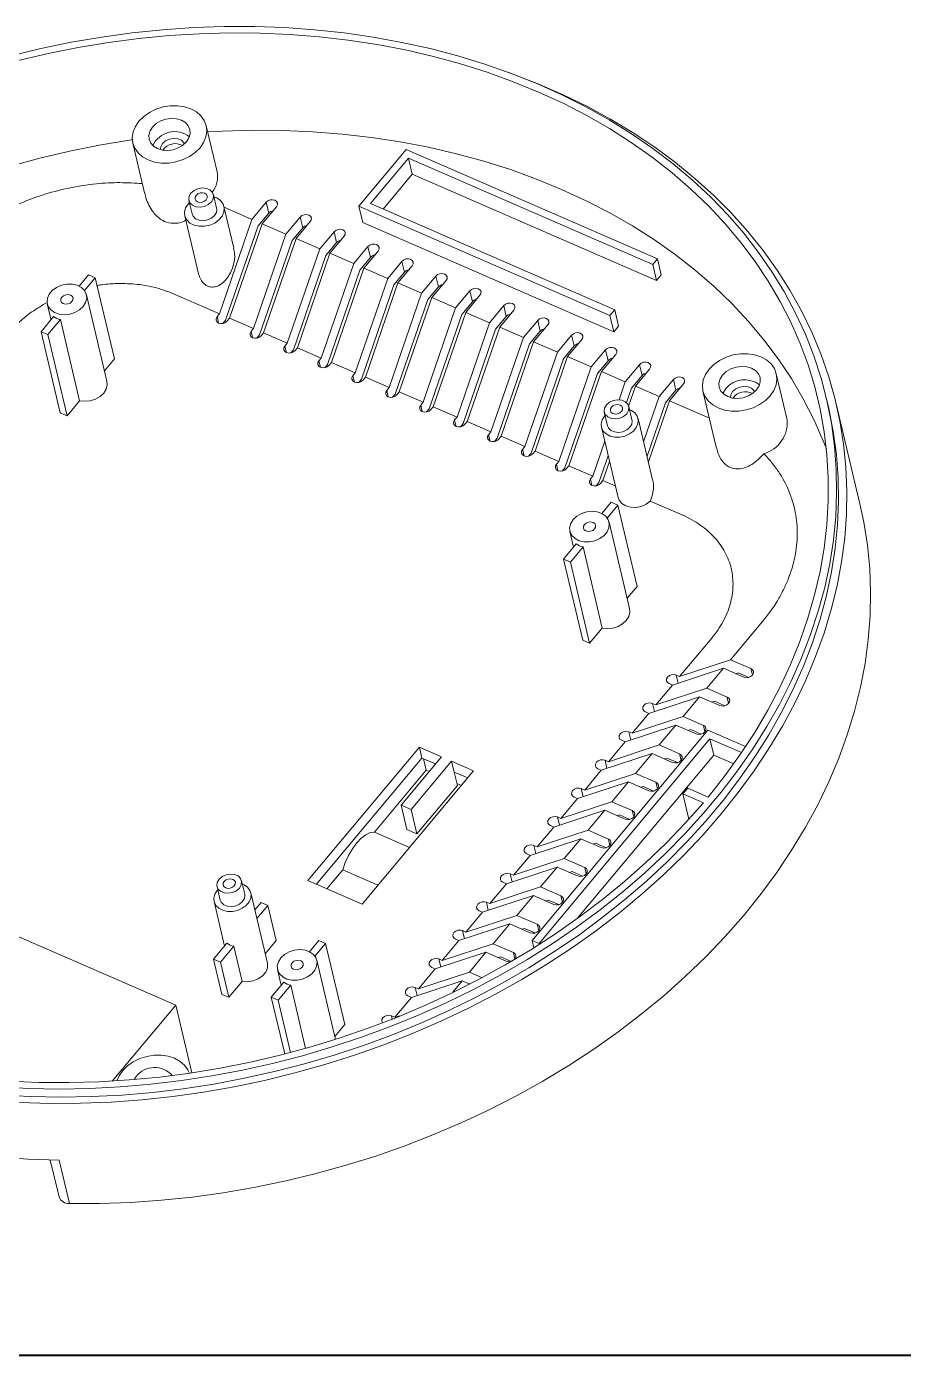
# Model space of a CAD drawing. Header units: inches. Extents: x 2104 to 4359, y 410 to 823.
# Drawn here: x 3202.3 to 3254.6, y 498.3 to 577.6 of the extents above; entities that cross this region are included whole.
import ezdxf

# ---------------------------------------------------------------- set-up
doc = ezdxf.new("R2010")
doc.units = ezdxf.units.IN
doc.layers.add('粗实线', color=7, linetype='Continuous', lineweight=30)

msp = doc.modelspace()

# ---------------------------------------------------------------- linework, layer by layer
at = {"color": 7, "linetype": 'Continuous', "lineweight": 15}
for p, q in [((3213.694, 568.893), (3213.045, 571.636)), ((3208.666, 570.599), (3209.37, 567.625)), ((3224.983, 570.219), (3222.15, 566.83)), ((3239.964, 563.701), (3224.983, 570.219)), ((3222.839, 566.993), (3225.105, 569.704)), ((3225.105, 569.704), (3239.68, 563.362)), ((3225.105, 569.704), (3225.334, 568.736)), ((3223.6, 566.662), (3225.334, 568.736)), ((3225.334, 568.736), (3239.91, 562.394)), ((3212.015, 567.176), (3212.206, 566.37)), ((3213.665, 566.715), (3213.474, 567.522)), ((3216.623, 567.067), (3215.773, 566.05)), ((3216.623, 567.067), (3216.776, 566.422)), ((3237.414, 560.651), (3222.839, 566.993)), ((3211.768, 566.266), (3212.586, 562.808)), ((3214.693, 564.327), (3214.103, 566.819)), ((3214.114, 566.772), (3215.773, 566.05)), ((3216.776, 566.422), (3216.141, 565.663)), ((3216.381, 565.786), (3217.23, 566.803)), ((3218.647, 566.186), (3217.798, 565.17)), ((3218.647, 566.186), (3218.8, 565.541)), ((3222.15, 566.83), (3222.38, 565.862)), ((3222.15, 566.83), (3237.131, 560.312)), ((3213.835, 560.419), (3215.773, 566.05)), ((3214.203, 560.031), (3216.141, 565.663)), ((3216.381, 565.786), (3214.443, 560.155)), ((3216.381, 565.786), (3217.798, 565.17)), ((3218.8, 565.541), (3218.166, 564.782)), ((3218.405, 564.905), (3219.255, 565.922)), ((3220.672, 565.305), (3219.822, 564.289)), ((3220.672, 565.305), (3220.825, 564.66)), ((3222.38, 565.862), (3237.36, 559.344)), ((3215.86, 559.538), (3217.798, 565.17)), ((3216.228, 559.15), (3218.166, 564.782)), ((3218.405, 564.905), (3216.467, 559.274)), ((3218.405, 564.905), (3219.822, 564.289)), ((3220.825, 564.66), (3220.19, 563.901)), ((3220.429, 564.025), (3221.279, 565.041)), ((3217.884, 558.657), (3219.822, 564.289)), ((3218.252, 558.27), (3220.19, 563.901)), ((3220.429, 564.025), (3218.491, 558.393)), ((3220.429, 564.025), (3221.847, 563.408)), ((3222.696, 564.425), (3221.847, 563.408)), ((3222.849, 563.779), (3222.215, 563.02)), ((3222.454, 563.144), (3223.304, 564.16)), ((3222.696, 564.425), (3222.849, 563.779)), ((3219.908, 557.777), (3221.847, 563.408)), ((3220.277, 557.389), (3222.215, 563.02)), ((3222.454, 563.144), (3220.516, 557.512)), ((3222.454, 563.144), (3223.871, 562.527)), ((3224.721, 563.544), (3223.871, 562.527)), ((3224.478, 562.263), (3225.328, 563.279)), ((3224.721, 563.544), (3224.874, 562.898)), ((3239.68, 563.362), (3239.964, 563.701)), ((3239.68, 563.362), (3239.91, 562.394)), ((3239.964, 563.701), (3240.193, 562.733)), ((3205.464, 562.065), (3206.024, 562.735)), ((3206.428, 562.559), (3205.79, 561.795)), ((3206.024, 562.735), (3206.428, 562.559)), ((3206.428, 562.559), (3207.575, 557.718)), ((3221.933, 556.896), (3223.871, 562.527)), ((3222.301, 556.508), (3224.239, 562.139)), ((3224.478, 562.263), (3222.54, 556.631)), ((3224.874, 562.898), (3224.239, 562.139)), ((3224.478, 562.263), (3225.895, 561.646)), ((3226.745, 562.663), (3225.895, 561.646)), ((3226.503, 561.382), (3227.352, 562.399)), ((3226.745, 562.663), (3226.898, 562.017)), ((3239.91, 562.394), (3240.193, 562.733)), ((3207.124, 556.388), (3205.901, 561.552)), ((3213.835, 560.419), (3211.102, 561.608)), ((3223.957, 556.015), (3225.895, 561.646)), ((3226.503, 561.382), (3224.565, 555.751)), ((3226.898, 562.017), (3226.264, 561.259)), ((3226.503, 561.382), (3227.92, 560.765)), ((3228.77, 561.782), (3227.92, 560.765)), ((3228.527, 560.501), (3229.377, 561.518)), ((3228.77, 561.782), (3228.922, 561.137)), ((3203.566, 560.999), (3203.788, 560.06)), ((3224.325, 555.627), (3226.264, 561.259)), ((3225.982, 555.134), (3227.92, 560.765)), ((3228.922, 561.137), (3228.288, 560.378)), ((3229.944, 559.885), (3230.794, 560.901)), ((3231.401, 560.637), (3230.551, 559.62)), ((3230.794, 560.901), (3230.947, 560.256)), ((3237.131, 560.312), (3237.414, 560.651)), ((3237.414, 560.651), (3237.644, 559.683)), ((3203.191, 559.346), (3203.942, 560.245)), ((3204.347, 560.069), (3203.596, 559.17)), ((3204.347, 560.069), (3205.493, 555.229)), ((3213.835, 560.419), (3213.694, 560.25)), ((3214.044, 559.84), (3214.203, 560.031)), ((3214.301, 559.985), (3214.443, 560.155)), ((3215.86, 559.538), (3214.443, 560.155)), ((3226.35, 554.746), (3228.288, 560.378)), ((3228.527, 560.501), (3226.589, 554.87)), ((3229.944, 559.885), (3228.006, 554.253)), ((3228.527, 560.501), (3229.944, 559.885)), ((3230.312, 559.497), (3230.947, 560.256)), ((3231.969, 559.004), (3232.818, 560.02)), ((3233.426, 559.756), (3232.576, 558.74)), ((3232.818, 560.02), (3232.971, 559.375)), ((3237.131, 560.312), (3237.36, 559.344)), ((3203.191, 559.346), (3204.337, 554.506)), ((3203.596, 559.17), (3203.191, 559.346)), ((3203.596, 559.17), (3204.742, 554.33)), ((3215.86, 559.538), (3215.718, 559.369)), ((3216.068, 558.96), (3216.228, 559.15)), ((3216.325, 559.105), (3216.467, 559.274)), ((3217.884, 558.657), (3216.467, 559.274)), ((3230.312, 559.497), (3228.374, 553.866)), ((3228.613, 553.989), (3230.551, 559.62)), ((3231.969, 559.004), (3230.031, 553.372)), ((3230.551, 559.62), (3231.969, 559.004)), ((3232.337, 558.616), (3232.971, 559.375)), ((3233.993, 558.123), (3234.843, 559.14)), ((3234.843, 559.14), (3234.996, 558.494)), ((3237.36, 559.344), (3237.644, 559.683)), ((3217.884, 558.657), (3217.742, 558.488)), ((3218.093, 558.079), (3218.252, 558.27)), ((3218.35, 558.224), (3218.491, 558.393)), ((3219.908, 557.777), (3218.491, 558.393)), ((3232.337, 558.616), (3230.399, 552.985)), ((3230.638, 553.108), (3232.576, 558.74)), ((3232.576, 558.74), (3233.993, 558.123)), ((3234.361, 557.735), (3234.996, 558.494)), ((3235.45, 558.875), (3234.6, 557.859)), ((3236.017, 557.242), (3236.867, 558.259)), ((3236.867, 558.259), (3237.02, 557.613)), ((3207.575, 557.718), (3206.978, 557.004)), ((3219.908, 557.777), (3219.767, 557.607)), ((3220.117, 557.198), (3220.277, 557.389)), ((3220.374, 557.343), (3220.516, 557.512)), ((3221.933, 556.896), (3220.516, 557.512)), ((3233.993, 558.123), (3232.055, 552.492)), ((3234.361, 557.735), (3232.423, 552.104)), ((3232.662, 552.227), (3234.6, 557.859)), ((3234.6, 557.859), (3236.017, 557.242)), ((3236.386, 556.854), (3237.02, 557.613)), ((3237.474, 557.995), (3236.625, 556.978)), ((3238.042, 556.361), (3238.892, 557.378)), ((3238.892, 557.378), (3239.044, 556.733)), ((3221.933, 556.896), (3221.791, 556.726)), ((3222.399, 556.462), (3222.54, 556.631)), ((3223.957, 556.015), (3222.54, 556.631)), ((3236.017, 557.242), (3234.079, 551.611)), ((3236.386, 556.854), (3234.448, 551.223)), ((3234.687, 551.347), (3236.625, 556.978)), ((3236.625, 556.978), (3238.042, 556.361)), ((3238.41, 555.974), (3239.044, 556.733)), ((3239.499, 557.114), (3238.649, 556.097)), ((3247.704, 554.095), (3247.055, 556.838)), ((3222.142, 556.317), (3222.301, 556.508)), ((3223.957, 556.015), (3223.816, 555.845)), ((3238.042, 556.361), (3237.67, 555.281)), ((3238.41, 555.974), (3238.115, 555.115)), ((3238.241, 554.911), (3238.649, 556.097)), ((3238.649, 556.097), (3240.066, 555.481)), ((3240.066, 555.481), (3240.916, 556.497)), ((3240.434, 555.093), (3241.069, 555.852)), ((3241.523, 556.233), (3240.674, 555.216)), ((3240.916, 556.497), (3241.069, 555.852)), ((3242.676, 555.801), (3243.467, 552.459)), ((3205.493, 555.229), (3204.742, 554.33)), ((3224.166, 555.436), (3224.325, 555.627)), ((3224.423, 555.581), (3224.565, 555.751)), ((3225.982, 555.134), (3224.565, 555.751)), ((3225.982, 555.134), (3225.84, 554.965)), ((3240.066, 555.481), (3239.137, 552.78)), ((3240.434, 555.093), (3239.341, 551.916)), ((3239.421, 551.578), (3240.674, 555.216)), ((3240.674, 555.216), (3243.06, 554.178)), ((3250.142, 554.937), (3250.027, 555.421)), ((3252.042, 549.082), (3250.628, 555.052)), ((3204.742, 554.33), (3204.337, 554.506)), ((3226.19, 554.556), (3226.35, 554.746)), ((3226.447, 554.7), (3226.589, 554.87)), ((3228.006, 554.253), (3226.589, 554.87)), ((3227.864, 554.084), (3228.006, 554.253)), ((3236.792, 554.544), (3236.983, 553.738)), ((3238.443, 554.083), (3238.252, 554.89)), ((3228.374, 553.866), (3228.215, 553.675)), ((3228.613, 553.989), (3228.472, 553.82)), ((3230.031, 553.372), (3228.613, 553.989)), ((3236.618, 553.651), (3237.612, 549.456)), ((3239.676, 550.501), (3238.808, 554.17)), ((3229.889, 553.203), (3230.031, 553.372)), ((3230.399, 552.985), (3230.239, 552.794)), ((3230.638, 553.108), (3230.496, 552.939)), ((3232.055, 552.492), (3230.638, 553.108)), ((3236.818, 552.806), (3236.104, 550.73)), ((3231.913, 552.322), (3232.055, 552.492)), ((3232.423, 552.104), (3232.264, 551.913)), ((3232.662, 552.227), (3232.521, 552.058)), ((3234.079, 551.611), (3232.662, 552.227)), ((3237.023, 551.943), (3236.472, 550.342)), ((3233.938, 551.441), (3234.079, 551.611)), ((3234.448, 551.223), (3234.288, 551.032)), ((3234.687, 551.347), (3234.545, 551.177)), ((3236.104, 550.73), (3234.687, 551.347)), ((3236.711, 550.466), (3237.103, 551.604)), ((3235.962, 550.561), (3236.104, 550.73)), ((3236.472, 550.342), (3236.312, 550.151)), ((3236.711, 550.466), (3236.569, 550.296)), ((3237.448, 550.145), (3236.711, 550.466)), ((3237.2, 549.17), (3236.64, 548.5)), ((3236.966, 548.23), (3237.604, 548.994)), ((3237.604, 548.994), (3237.2, 549.17)), ((3237.604, 548.994), (3238.75, 544.154)), ((3241.468, 548.396), (3239.539, 549.235)), ((3238.299, 542.824), (3237.077, 547.987)), ((3234.742, 547.434), (3234.964, 546.496)), ((3235.118, 546.681), (3234.367, 545.782)), ((3234.772, 545.606), (3235.523, 546.504)), ((3235.523, 546.504), (3236.669, 541.664)), ((3234.367, 545.782), (3235.513, 540.941)), ((3234.367, 545.782), (3234.772, 545.606)), ((3234.772, 545.606), (3235.918, 540.765)), ((3238.154, 543.44), (3238.75, 544.154)), ((3235.918, 540.765), (3236.669, 541.664)), ((3246.233, 542.058), (3244.321, 539.771)), ((3235.513, 540.941), (3235.918, 540.765)), ((3241.288, 538.775), (3243.2, 541.062)), ((3243.896, 539.263), (3240.864, 538.267)), ((3241.288, 538.775), (3244.321, 539.771)), ((3243.896, 539.263), (3242.905, 538.077)), ((3243.896, 539.263), (3245.111, 538.734)), ((3245.536, 539.243), (3244.321, 539.771)), ((3240.661, 538.355), (3240.864, 538.267)), ((3241.288, 538.775), (3241.086, 538.863)), ((3244.632, 538.943), (3244.782, 538.992)), ((3245.406, 538.72), (3244.782, 538.992)), ((3242.48, 537.568), (3239.447, 536.572)), ((3239.872, 537.081), (3240.864, 538.267)), ((3239.872, 537.081), (3242.905, 538.077)), ((3242.48, 537.568), (3241.489, 536.382)), ((3242.48, 537.568), (3243.695, 537.04)), ((3244.119, 537.548), (3242.905, 538.077)), ((3239.872, 537.081), (3239.67, 537.169)), ((3243.216, 537.248), (3243.366, 537.297)), ((3243.99, 537.026), (3243.366, 537.297)), ((3238.456, 535.386), (3239.447, 536.572)), ((3238.456, 535.386), (3241.489, 536.382)), ((3239.245, 536.66), (3239.447, 536.572)), ((3242.703, 535.854), (3241.489, 536.382)), ((3242.976, 535.564), (3232.495, 523.026)), ((3241.064, 535.874), (3238.031, 534.878)), ((3238.456, 535.386), (3238.253, 535.474)), ((3241.064, 535.874), (3240.072, 534.688)), ((3241.064, 535.874), (3242.278, 535.346)), ((3241.8, 535.554), (3241.949, 535.603)), ((3242.574, 535.331), (3241.949, 535.603)), ((3245.217, 534.589), (3242.976, 535.564)), ((3225.759, 534.557), (3219.103, 526.594)), ((3227.075, 533.984), (3225.759, 534.557)), ((3225.759, 534.557), (3225.912, 533.911)), ((3232.9, 522.85), (3243.097, 535.049)), ((3237.04, 533.692), (3238.031, 534.878)), ((3237.04, 533.692), (3240.072, 534.688)), ((3237.829, 534.966), (3238.031, 534.878)), ((3241.287, 534.16), (3240.072, 534.688)), ((3243.097, 535.049), (3244.977, 534.231)), ((3243.097, 535.049), (3243.327, 534.081)), ((3219.61, 526.373), (3225.912, 533.911)), ((3227.075, 533.984), (3224.667, 531.104)), ((3225.275, 530.84), (3227.682, 533.72)), ((3225.912, 533.911), (3226.72, 533.56)), ((3226.013, 533.867), (3226.174, 533.189)), ((3228.998, 533.147), (3227.682, 533.72)), ((3227.682, 533.72), (3227.835, 533.075)), ((3235.175, 524.33), (3243.327, 534.081)), ((3239.647, 534.18), (3236.615, 533.184)), ((3237.04, 533.692), (3236.837, 533.78)), ((3239.647, 534.18), (3238.656, 532.994)), ((3239.647, 534.18), (3240.862, 533.651)), ((3240.383, 533.86), (3240.533, 533.909)), ((3241.157, 533.637), (3240.533, 533.909)), ((3243.327, 534.081), (3244.511, 533.566)), ((3222.342, 525.184), (3228.998, 533.147)), ((3226.174, 533.189), (3223.08, 529.488)), ((3226.174, 533.189), (3226.347, 533.114)), ((3227.835, 533.075), (3228.026, 532.268)), ((3227.835, 533.075), (3228.643, 532.723)), ((3235.623, 531.998), (3236.615, 533.184)), ((3235.623, 531.998), (3238.656, 532.994)), ((3236.412, 533.272), (3236.615, 533.184)), ((3239.871, 532.465), (3238.656, 532.994)), ((3181.264, 532.208), (3211.225, 519.172)), ((3225.618, 529.387), (3228.026, 532.268)), ((3227.996, 532.397), (3228.271, 532.277)), ((3238.231, 532.486), (3235.198, 531.489)), ((3235.623, 531.998), (3235.421, 532.086)), ((3238.231, 532.486), (3237.24, 531.3)), ((3238.231, 532.486), (3239.446, 531.957)), ((3238.967, 532.165), (3239.117, 532.215)), ((3239.741, 531.943), (3239.117, 532.215)), ((3241.77, 532.113), (3241.487, 531.774)), ((3242.985, 531.584), (3241.77, 532.113)), ((3234.207, 530.303), (3235.198, 531.489)), ((3234.207, 530.303), (3237.24, 531.3)), ((3234.996, 531.578), (3235.198, 531.489)), ((3238.454, 530.771), (3237.24, 531.3)), ((3241.487, 531.774), (3242.701, 531.246)), ((3241.844, 530.266), (3241.487, 531.774)), ((3224.667, 531.104), (3225.275, 530.84)), ((3224.667, 531.104), (3225.011, 529.652)), ((3225.275, 530.84), (3225.618, 529.387)), ((3236.815, 530.791), (3233.782, 529.795)), ((3236.815, 530.791), (3235.823, 529.605)), ((3236.815, 530.791), (3238.03, 530.263)), ((3237.551, 530.471), (3237.7, 530.52)), ((3238.325, 530.249), (3237.7, 530.52)), ((3225.011, 529.652), (3225.618, 529.387)), ((3232.791, 528.609), (3233.782, 529.795)), ((3233.58, 529.883), (3233.782, 529.795)), ((3234.207, 530.303), (3234.005, 530.392)), ((3223.08, 529.488), (3225.176, 528.575)), ((3235.399, 529.097), (3232.366, 528.101)), ((3232.791, 528.609), (3235.823, 529.605)), ((3235.399, 529.097), (3234.407, 527.911)), ((3235.399, 529.097), (3236.613, 528.569)), ((3237.038, 529.077), (3235.823, 529.605)), ((3236.135, 528.777), (3236.284, 528.826)), ((3236.909, 528.554), (3236.284, 528.826)), ((3231.375, 526.915), (3232.366, 528.101)), ((3232.163, 528.189), (3232.366, 528.101)), ((3232.791, 528.609), (3232.588, 528.697)), ((3230.95, 526.407), (3233.982, 527.403)), ((3234.407, 527.911), (3231.375, 526.915)), ((3233.982, 527.403), (3232.991, 526.217)), ((3235.197, 526.874), (3233.982, 527.403)), ((3234.407, 527.911), (3235.622, 527.383)), ((3215.339, 525.784), (3215.148, 526.591)), ((3219.103, 526.594), (3222.342, 525.184)), ((3221.195, 527.234), (3220.245, 526.097)), ((3221.195, 527.234), (3223.292, 526.321)), ((3230.95, 526.407), (3230.747, 526.495)), ((3231.172, 527.003), (3231.375, 526.915)), ((3234.868, 527.132), (3234.718, 527.083)), ((3234.868, 527.132), (3235.492, 526.86)), ((3213.689, 526.245), (3213.88, 525.438)), ((3216.698, 521.675), (3215.704, 525.87)), ((3229.533, 524.712), (3232.566, 525.709)), ((3229.958, 525.221), (3230.95, 526.407)), ((3232.991, 526.217), (3229.958, 525.221)), ((3232.566, 525.709), (3231.575, 524.523)), ((3233.781, 525.18), (3232.566, 525.709)), ((3232.991, 526.217), (3234.206, 525.688)), ((3213.515, 525.352), (3214.144, 522.693)), ((3216.32, 525.296), (3215.946, 524.849)), ((3216.068, 524.334), (3216.725, 525.12)), ((3216.725, 525.12), (3216.32, 525.296)), ((3216.725, 525.12), (3217.222, 523.022)), ((3229.756, 525.309), (3229.958, 525.221)), ((3233.452, 525.437), (3233.302, 525.388)), ((3233.452, 525.437), (3234.076, 525.166)), ((3228.542, 523.526), (3229.533, 524.712)), ((3231.575, 524.523), (3228.542, 523.526)), ((3229.533, 524.712), (3229.331, 524.8)), ((3231.575, 524.523), (3232.789, 523.994)), ((3228.117, 523.018), (3231.15, 524.014)), ((3228.34, 523.614), (3228.542, 523.526)), ((3231.15, 524.014), (3230.158, 522.828)), ((3232.364, 523.486), (3231.15, 524.014)), ((3232.035, 523.743), (3231.886, 523.694)), ((3232.035, 523.743), (3232.66, 523.471)), ((3214.282, 522.858), (3213.487, 521.907)), ((3213.892, 521.731), (3214.687, 522.682)), ((3215.184, 520.585), (3214.687, 522.682)), ((3216.565, 522.236), (3217.222, 523.022)), ((3219.761, 523.025), (3219.201, 522.355)), ((3219.527, 522.084), (3220.166, 522.848)), ((3220.166, 522.848), (3219.761, 523.025)), ((3220.166, 522.848), (3221.312, 518.008)), ((3227.126, 521.832), (3228.117, 523.018)), ((3230.158, 522.828), (3227.126, 521.832)), ((3228.117, 523.018), (3227.915, 523.106)), ((3230.158, 522.828), (3231.373, 522.3)), ((3232.495, 523.026), (3232.9, 522.85)), ((3232.495, 523.026), (3232.598, 522.593)), ((3232.9, 522.85), (3232.914, 522.793)), ((3213.487, 521.907), (3213.984, 519.81)), ((3213.487, 521.907), (3213.892, 521.731)), ((3213.892, 521.731), (3214.389, 519.634)), ((3220.755, 517.124), (3219.639, 521.841)), ((3226.701, 521.324), (3229.734, 522.32)), ((3226.923, 521.92), (3227.126, 521.832)), ((3229.734, 522.32), (3228.742, 521.134)), ((3230.948, 521.791), (3229.734, 522.32)), ((3230.619, 522.049), (3230.47, 522)), ((3230.619, 522.049), (3231.243, 521.777)), ((3217.303, 521.288), (3217.525, 520.35)), ((3225.709, 520.138), (3226.701, 521.324)), ((3228.742, 521.134), (3225.709, 520.138)), ((3226.701, 521.324), (3226.498, 521.412)), ((3228.742, 521.134), (3229.503, 520.803)), ((3214.389, 519.634), (3215.184, 520.585)), ((3217.68, 520.535), (3216.928, 519.636)), ((3217.333, 519.46), (3218.085, 520.359)), ((3218.085, 520.359), (3218.977, 516.589)), ((3225.285, 519.629), (3228.317, 520.626)), ((3225.507, 520.226), (3225.709, 520.138)), ((3228.317, 520.626), (3227.75, 519.948)), ((3228.779, 520.425), (3228.317, 520.626)), ((3213.984, 519.81), (3214.389, 519.634)), ((3216.928, 519.636), (3217.729, 516.253)), ((3216.928, 519.636), (3217.333, 519.46)), ((3217.333, 519.46), (3218.072, 516.342)), ((3224.293, 518.443), (3225.285, 519.629)), ((3225.285, 519.629), (3225.082, 519.718)), ((3211.225, 519.172), (3207.432, 514.635)), ((3211.225, 519.172), (3212.183, 515.129)), ((3224.091, 518.532), (3224.293, 518.443)), ((3224.555, 518.53), (3224.293, 518.443)), ((3220.715, 517.294), (3221.312, 518.008)), ((3208.871, 514.912), (3208.748, 514.729)), ((3203.744, 509.925), (3204.263, 507.732)), ((3204.269, 509.914), (3204.88, 507.332))]:
    msp.add_line(p, q, dxfattribs=at)
at = {"color": 8, "linetype": 'Continuous', "lineweight": 15}
for p, q in [((3213.694, 560.25), (3213.785, 559.863)), ((3215.718, 559.369), (3215.81, 558.982)), ((3217.742, 558.488), (3217.834, 558.102)), ((3219.767, 557.607), (3219.858, 557.221)), ((3221.791, 556.726), (3221.883, 556.34)), ((3223.816, 555.845), (3223.907, 555.459)), ((3225.84, 554.965), (3225.932, 554.578)), ((3227.864, 554.084), (3227.956, 553.697)), ((3229.889, 553.203), (3229.98, 552.817)), ((3231.913, 552.322), (3232.005, 551.936)), ((3233.938, 551.441), (3234.029, 551.055)), ((3235.962, 550.561), (3236.054, 550.174)), ((3245.536, 539.243), (3245.627, 538.856)), ((3241.086, 538.863), (3241.201, 538.377)), ((3244.119, 537.548), (3244.211, 537.162)), ((3239.67, 537.169), (3239.785, 536.683)), ((3238.253, 535.474), (3238.368, 534.989)), ((3242.703, 535.854), (3242.795, 535.468)), ((3236.837, 533.78), (3236.952, 533.295)), ((3241.287, 534.16), (3241.378, 533.774)), ((3235.421, 532.086), (3235.536, 531.6)), ((3239.871, 532.465), (3239.962, 532.079)), ((3238.454, 530.771), (3238.546, 530.385)), ((3234.005, 530.392), (3234.12, 529.906)), ((3237.038, 529.077), (3237.13, 528.691)), ((3232.588, 528.697), (3232.703, 528.212)), ((3235.622, 527.383), (3235.713, 526.997)), ((3231.172, 527.003), (3231.287, 526.517)), ((3234.206, 525.688), (3234.297, 525.302)), ((3229.756, 525.309), (3229.871, 524.823)), ((3228.34, 523.614), (3228.454, 523.129)), ((3232.789, 523.994), (3232.881, 523.608)), ((3226.923, 521.92), (3227.038, 521.435)), ((3231.373, 522.3), (3231.464, 521.914)), ((3225.507, 520.226), (3225.622, 519.74)), ((3224.091, 518.532), (3224.138, 518.33))]:
    msp.add_line(p, q, dxfattribs=at)
at = {"color": 7, "linetype": 'Continuous', "lineweight": 15, "flags": 128}
for points in [[(3200.672, 514.288), (3202.463, 514.193), (3204.269, 514.161), (3206.086, 514.192), (3207.909, 514.286), (3209.736, 514.443), (3211.563, 514.662), (3213.386, 514.942), (3215.202, 515.284), (3217.007, 515.687), (3218.797, 516.15), (3220.568, 516.672), (3222.318, 517.252), (3224.043, 517.888), (3225.74, 518.58), (3227.404, 519.327), (3229.033, 520.125), (3230.624, 520.975), (3232.173, 521.875), (3233.677, 522.822), (3235.134, 523.815), (3236.54, 524.851), (3237.892, 525.929), (3239.189, 527.047), (3240.427, 528.202), (3241.603, 529.393), (3242.716, 530.616), (3243.764, 531.869), (3244.744, 533.15), (3245.654, 534.456), (3246.493, 535.785), (3247.258, 537.134), (3247.949, 538.5), (3248.564, 539.881), (3249.101, 541.273), (3249.56, 542.675), (3249.94, 544.083), (3250.24, 545.495), (3250.459, 546.907), (3250.597, 548.317), (3250.654, 549.723), (3250.63, 551.12), (3250.524, 552.508), (3250.337, 553.882), (3250.069, 555.24), (3249.721, 556.58), (3249.293, 557.898), (3248.787, 559.192), (3248.203, 560.46), (3247.542, 561.699), (3246.806, 562.906), (3245.997, 564.08), (3245.115, 565.217), (3244.163, 566.316), (3243.142, 567.375), (3242.054, 568.39), (3240.903, 569.361), (3239.689, 570.286), (3238.416, 571.161), (3237.085, 571.987), (3235.7, 572.761), (3234.263, 573.481), (3232.778, 574.146), (3231.246, 574.756), (3229.672, 575.308), (3228.058, 575.801), (3226.407, 576.235), (3224.723, 576.609), (3223.009, 576.921), (3221.268, 577.172), (3219.505, 577.361), (3217.721, 577.487), (3215.922, 577.551), (3214.111, 577.551), (3212.29, 577.489), (3210.464, 577.364), (3208.637, 577.176), (3206.811, 576.926), (3204.992, 576.615), (3203.181, 576.242), (3201.383, 575.809)], [(3242.985, 531.584), (3243.98, 532.844), (3244.907, 534.13), (3245.764, 535.44), (3246.548, 536.77), (3247.259, 538.118), (3247.894, 539.482), (3248.454, 540.859), (3248.935, 542.245), (3249.338, 543.639), (3249.662, 545.038), (3249.905, 546.437), (3250.069, 547.836), (3250.151, 549.231), (3250.153, 550.619), (3250.073, 551.998), (3249.913, 553.364), (3249.672, 554.715), (3249.351, 556.049), (3248.951, 557.362), (3248.473, 558.652), (3247.917, 559.917), (3247.284, 561.154), (3246.576, 562.36), (3245.794, 563.533), (3244.941, 564.671), (3244.016, 565.771), (3243.023, 566.831), (3241.963, 567.85), (3240.839, 568.824), (3239.652, 569.753), (3238.405, 570.634), (3237.101, 571.465), (3235.742, 572.246), (3234.331, 572.973), (3232.87, 573.646), (3231.363, 574.264), (3229.813, 574.825), (3228.222, 575.328), (3226.594, 575.773), (3224.933, 576.157), (3223.241, 576.481), (3221.521, 576.744), (3219.778, 576.945), (3218.015, 577.084), (3216.235, 577.161), (3214.441, 577.175), (3212.639, 577.126), (3210.83, 577.015), (3209.018, 576.842), (3207.209, 576.607), (3205.403, 576.31), (3203.607, 575.952), (3201.822, 575.535)], [(3201.915, 513.351), (3203.726, 513.299), (3205.548, 513.309), (3207.379, 513.383), (3209.214, 513.518), (3211.05, 513.716), (3212.884, 513.976), (3214.712, 514.298), (3216.53, 514.68), (3218.335, 515.123), (3220.122, 515.625), (3221.89, 516.185), (3223.634, 516.802), (3225.351, 517.475), (3227.037, 518.202), (3228.69, 518.983), (3230.305, 519.816), (3231.88, 520.698), (3233.412, 521.629), (3234.897, 522.607), (3236.334, 523.628), (3237.718, 524.693), (3239.048, 525.798), (3240.32, 526.941), (3241.532, 528.121), (3242.682, 529.334), (3243.768, 530.578), (3244.787, 531.852), (3245.738, 533.152), (3246.618, 534.476), (3247.426, 535.821), (3248.16, 537.185), (3248.819, 538.565), (3249.402, 539.958), (3249.907, 541.362), (3250.334, 542.774), (3250.681, 544.191), (3250.947, 545.61), (3251.134, 547.029), (3251.239, 548.445), (3251.263, 549.854), (3251.206, 551.255), (3251.068, 552.644), (3250.848, 554.019), (3250.549, 555.377), (3250.169, 556.716), (3249.711, 558.032), (3249.174, 559.324), (3248.56, 560.588), (3247.87, 561.822), (3247.106, 563.025), (3246.268, 564.192), (3245.359, 565.323), (3244.38, 566.415), (3243.334, 567.466), (3242.221, 568.473), (3241.046, 569.435), (3239.809, 570.351), (3238.513, 571.217), (3237.16, 572.032), (3235.755, 572.796), (3234.298, 573.506), (3232.793, 574.16), (3231.243, 574.759), (3231.055, 574.827)], [(3212.677, 570.325), (3212.891, 570.638), (3213.026, 570.969), (3213.078, 571.306), (3213.045, 571.635), (3212.927, 571.945), (3212.73, 572.223), (3212.461, 572.459), (3212.13, 572.643), (3211.75, 572.768), (3211.336, 572.83), (3210.903, 572.826), (3210.468, 572.756), (3210.048, 572.624), (3209.66, 572.434), (3209.317, 572.193), (3209.033, 571.91), (3208.82, 571.598), (3208.684, 571.267), (3208.632, 570.93), (3208.666, 570.6), (3208.783, 570.29), (3208.98, 570.012), (3209.25, 569.777), (3209.581, 569.593), (3209.96, 569.468), (3210.375, 569.406), (3210.808, 569.409), (3211.242, 569.479), (3211.662, 569.611), (3212.051, 569.802), (3212.393, 570.043), (3212.677, 570.325)], [(3211.867, 570.677), (3212.016, 570.912), (3212.086, 571.16), (3212.072, 571.405), (3211.975, 571.631), (3211.801, 571.822), (3211.563, 571.965), (3211.277, 572.05), (3210.962, 572.072), (3210.64, 572.028), (3210.333, 571.923), (3210.061, 571.762), (3209.843, 571.558), (3209.694, 571.324), (3209.624, 571.076), (3209.639, 570.83), (3209.736, 570.604), (3209.909, 570.413), (3210.147, 570.271), (3210.433, 570.185), (3210.748, 570.164), (3211.07, 570.207), (3211.378, 570.313), (3211.65, 570.473), (3211.867, 570.677)], [(3211.751, 570.557), (3211.718, 570.619), (3211.57, 570.766), (3211.359, 570.857), (3211.11, 570.883), (3210.854, 570.84), (3210.621, 570.733), (3210.439, 570.575), (3210.33, 570.385), (3210.306, 570.214)], [(3250.039, 552.357), (3249.848, 552.844), (3249.292, 554.108), (3248.659, 555.345), (3247.951, 556.551), (3247.17, 557.724), (3246.316, 558.862), (3245.391, 559.962), (3244.398, 561.022), (3243.338, 562.041), (3242.214, 563.015), (3241.027, 563.944), (3239.781, 564.825), (3238.476, 565.656), (3237.117, 566.437), (3235.706, 567.164), (3234.246, 567.838), (3232.739, 568.455), (3231.188, 569.016), (3229.598, 569.52), (3227.97, 569.964), (3226.308, 570.348), (3224.616, 570.672), (3222.897, 570.935), (3221.153, 571.136), (3219.39, 571.275), (3217.61, 571.352), (3215.817, 571.366), (3214.014, 571.317), (3213.131, 571.271)], [(3208.635, 570.805), (3208.584, 570.798), (3206.779, 570.501), (3204.982, 570.144), (3203.197, 569.726), (3201.429, 569.249), (3199.679, 568.714), (3197.952, 568.121), (3196.251, 567.473), (3194.579, 566.769), (3192.941, 566.013), (3191.338, 565.204), (3189.775, 564.345), (3188.254, 563.437), (3186.779, 562.483), (3185.352, 561.484), (3183.977, 560.442), (3182.655, 559.36), (3181.39, 558.238), (3180.185, 557.081), (3179.041, 555.889), (3178.818, 555.646)], [(3212.137, 567.613), (3212.028, 567.424), (3212.006, 567.225), (3212.073, 567.041), (3212.22, 566.895), (3212.431, 566.803), (3212.68, 566.777), (3212.936, 566.82), (3213.17, 566.927), (3213.352, 567.085), (3213.46, 567.275), (3213.483, 567.473), (3213.416, 567.657), (3213.268, 567.804), (3213.057, 567.896), (3212.809, 567.921), (3212.552, 567.878), (3212.319, 567.771), (3212.137, 567.613)], [(3212.044, 567.052), (3211.964, 566.965), (3211.816, 566.73), (3211.752, 566.481), (3211.775, 566.237), (3211.885, 566.015), (3212.072, 565.832), (3212.323, 565.702), (3212.62, 565.635), (3212.94, 565.634), (3213.26, 565.701), (3213.556, 565.831), (3213.805, 566.013), (3213.991, 566.234), (3214.097, 566.479), (3214.118, 566.728), (3214.051, 566.963), (3213.901, 567.167), (3213.68, 567.325), (3213.504, 567.397)], [(3212.441, 567.481), (3212.382, 567.374), (3212.379, 567.263), (3212.432, 567.165), (3212.532, 567.095), (3212.664, 567.064), (3212.809, 567.076), (3212.944, 567.13), (3213.048, 567.217), (3213.106, 567.324), (3213.109, 567.435), (3213.057, 567.533), (3212.957, 567.603), (3212.824, 567.635), (3212.68, 567.622), (3212.545, 567.568), (3212.441, 567.481)], [(3217.23, 566.803), (3217.289, 566.91), (3217.292, 567.021), (3217.239, 567.119), (3217.139, 567.189), (3217.007, 567.22), (3216.862, 567.208), (3216.727, 567.154), (3216.623, 567.067)], [(3212.206, 566.37), (3212.264, 566.234), (3212.411, 566.088), (3212.622, 565.996), (3212.871, 565.97), (3213.127, 566.013), (3213.361, 566.12), (3213.543, 566.278), (3213.651, 566.468), (3213.674, 566.667), (3213.665, 566.715)], [(3219.255, 565.922), (3219.313, 566.029), (3219.316, 566.14), (3219.264, 566.238), (3219.164, 566.308), (3219.031, 566.339), (3218.887, 566.327), (3218.752, 566.273), (3218.647, 566.186)], [(3221.279, 565.041), (3221.337, 565.148), (3221.34, 565.26), (3221.288, 565.357), (3221.188, 565.427), (3221.056, 565.459), (3220.911, 565.446), (3220.776, 565.393), (3220.672, 565.305)], [(3223.304, 564.16), (3223.362, 564.268), (3223.365, 564.379), (3223.312, 564.477), (3223.212, 564.547), (3223.08, 564.578), (3222.935, 564.566), (3222.801, 564.512), (3222.696, 564.425)], [(3225.328, 563.279), (3225.386, 563.387), (3225.389, 563.498), (3225.337, 563.596), (3225.237, 563.666), (3225.104, 563.697), (3224.96, 563.685), (3224.825, 563.631), (3224.721, 563.544)], [(3205.705, 560.853), (3205.486, 560.649), (3205.21, 560.492), (3204.9, 560.392), (3204.577, 560.359), (3204.265, 560.393), (3203.989, 560.493), (3203.767, 560.651), (3203.618, 560.855), (3203.551, 561.09), (3203.571, 561.339), (3203.678, 561.584), (3203.863, 561.805), (3204.113, 561.987), (3204.409, 562.117), (3204.728, 562.184), (3205.049, 562.183), (3205.345, 562.116), (3205.597, 561.986), (3205.784, 561.803), (3205.893, 561.581), (3205.917, 561.337), (3205.852, 561.088), (3205.705, 560.853)], [(3227.352, 562.399), (3227.411, 562.506), (3227.414, 562.617), (3227.361, 562.715), (3227.261, 562.785), (3227.129, 562.816), (3226.984, 562.804), (3226.85, 562.75), (3226.745, 562.663)], [(3205.037, 561.143), (3204.933, 561.056), (3204.798, 561.002), (3204.653, 560.99), (3204.521, 561.021), (3204.421, 561.091), (3204.368, 561.189), (3204.372, 561.3), (3204.43, 561.408), (3204.534, 561.495), (3204.669, 561.549), (3204.813, 561.561), (3204.946, 561.53), (3205.046, 561.46), (3205.098, 561.362), (3205.095, 561.251), (3205.037, 561.143)], [(3229.377, 561.518), (3229.435, 561.625), (3229.438, 561.736), (3229.386, 561.834), (3229.286, 561.904), (3229.153, 561.935), (3229.009, 561.923), (3228.874, 561.869), (3228.77, 561.782)], [(3230.794, 560.901), (3230.898, 560.988), (3231.033, 561.042), (3231.178, 561.054), (3231.31, 561.023), (3231.41, 560.953), (3231.463, 560.855), (3231.459, 560.744), (3231.401, 560.637)], [(3213.694, 560.25), (3213.635, 560.142), (3213.632, 560.031), (3213.685, 559.933), (3213.785, 559.863), (3213.917, 559.832), (3214.062, 559.844), (3214.197, 559.898), (3214.301, 559.985)], [(3232.818, 560.02), (3232.923, 560.108), (3233.058, 560.161), (3233.202, 560.174), (3233.334, 560.142), (3233.434, 560.073), (3233.487, 559.975), (3233.484, 559.863), (3233.426, 559.756)], [(3215.718, 559.369), (3215.66, 559.261), (3215.657, 559.15), (3215.709, 559.052), (3215.809, 558.983), (3215.942, 558.951), (3216.086, 558.964), (3216.221, 559.017), (3216.325, 559.105)], [(3234.843, 559.14), (3234.947, 559.227), (3235.082, 559.281), (3235.226, 559.293), (3235.359, 559.262), (3235.459, 559.192), (3235.511, 559.094), (3235.508, 558.983), (3235.45, 558.875)], [(3217.742, 558.488), (3217.684, 558.381), (3217.681, 558.27), (3217.734, 558.172), (3217.834, 558.102), (3217.966, 558.07), (3218.111, 558.083), (3218.245, 558.137), (3218.35, 558.224)], [(3236.867, 558.259), (3236.972, 558.346), (3237.106, 558.4), (3237.251, 558.412), (3237.383, 558.381), (3237.483, 558.311), (3237.536, 558.213), (3237.533, 558.102), (3237.474, 557.995)], [(3219.767, 557.607), (3219.709, 557.5), (3219.706, 557.389), (3219.758, 557.291), (3219.858, 557.221), (3219.99, 557.19), (3220.135, 557.202), (3220.27, 557.256), (3220.374, 557.343)], [(3238.892, 557.378), (3238.996, 557.465), (3239.131, 557.519), (3239.275, 557.531), (3239.408, 557.5), (3239.508, 557.43), (3239.56, 557.332), (3239.557, 557.221), (3239.499, 557.114)], [(3243.043, 557.113), (3243.327, 557.395), (3243.67, 557.636), (3244.058, 557.826), (3244.478, 557.959), (3244.913, 558.028), (3245.346, 558.032), (3245.76, 557.97), (3246.14, 557.845), (3246.471, 557.661), (3246.74, 557.425), (3246.937, 557.147), (3247.055, 556.838), (3247.088, 556.508), (3247.036, 556.171), (3246.901, 555.84), (3246.687, 555.527), (3246.404, 555.245), (3246.061, 555.004), (3245.672, 554.814), (3245.252, 554.681), (3244.818, 554.612), (3244.385, 554.608), (3243.971, 554.67), (3243.591, 554.795), (3243.26, 554.979), (3242.99, 555.214), (3242.793, 555.492), (3242.676, 555.802), (3242.642, 556.132), (3242.694, 556.469), (3242.83, 556.8), (3243.043, 557.113)], [(3221.791, 556.726), (3221.733, 556.619), (3221.73, 556.508), (3221.782, 556.41), (3221.882, 556.34), (3222.015, 556.309), (3222.159, 556.321), (3222.294, 556.375), (3222.399, 556.462)], [(3240.916, 556.497), (3241.02, 556.584), (3241.155, 556.638), (3241.3, 556.65), (3241.432, 556.619), (3241.532, 556.549), (3241.585, 556.451), (3241.581, 556.34), (3241.523, 556.233)], [(3243.853, 556.76), (3244.071, 556.965), (3244.343, 557.125), (3244.65, 557.23), (3244.972, 557.274), (3245.287, 557.252), (3245.573, 557.167), (3245.811, 557.024), (3245.985, 556.833), (3246.082, 556.607), (3246.096, 556.362), (3246.026, 556.114), (3245.877, 555.879), (3245.66, 555.675), (3245.388, 555.515), (3245.08, 555.409), (3244.758, 555.366), (3244.443, 555.388), (3244.157, 555.473), (3243.919, 555.616), (3243.746, 555.806), (3243.649, 556.032), (3243.635, 556.278), (3243.704, 556.526), (3243.853, 556.76)], [(3205.493, 555.229), (3205.804, 555.195), (3206.126, 555.23), (3206.435, 555.329), (3206.709, 555.486), (3206.928, 555.689), (3207.075, 555.923), (3207.139, 556.171), (3207.124, 556.388)], [(3223.816, 555.845), (3223.757, 555.738), (3223.754, 555.627), (3223.807, 555.529), (3223.907, 555.459), (3224.039, 555.428), (3224.184, 555.44), (3224.319, 555.494), (3224.423, 555.581)], [(3243.87, 555.658), (3243.895, 555.719), (3244.044, 555.953)], [(3244.449, 555.777), (3244.631, 555.935), (3244.864, 556.042), (3245.121, 556.085), (3245.369, 556.06), (3245.58, 555.968), (3245.728, 555.821), (3245.762, 555.759)], [(3236.915, 554.981), (3236.806, 554.792), (3236.784, 554.593), (3236.85, 554.409), (3236.998, 554.262), (3237.209, 554.171), (3237.458, 554.145), (3237.714, 554.188), (3237.947, 554.295), (3238.129, 554.453), (3238.238, 554.643), (3238.26, 554.841), (3238.194, 555.025), (3238.046, 555.172), (3237.835, 555.264), (3237.586, 555.289), (3237.33, 555.246), (3237.097, 555.139), (3236.915, 554.981)], [(3237.218, 554.849), (3237.16, 554.742), (3237.157, 554.631), (3237.21, 554.533), (3237.31, 554.463), (3237.442, 554.432), (3237.587, 554.444), (3237.721, 554.498), (3237.826, 554.585), (3237.884, 554.692), (3237.887, 554.803), (3237.835, 554.901), (3237.735, 554.971), (3237.602, 555.003), (3237.458, 554.99), (3237.323, 554.936), (3237.218, 554.849)], [(3244.316, 555.417), (3244.34, 555.588), (3244.449, 555.777)], [(3200.786, 513.804), (3202.578, 513.709), (3204.384, 513.677), (3206.2, 513.708), (3208.024, 513.802), (3209.851, 513.959), (3211.678, 514.177), (3213.501, 514.458), (3215.317, 514.8), (3217.121, 515.203), (3218.911, 515.666), (3220.683, 516.188), (3222.433, 516.768), (3224.158, 517.404), (3225.854, 518.096), (3227.519, 518.842), (3229.148, 519.641), (3230.739, 520.491), (3232.288, 521.391), (3233.792, 522.338), (3235.248, 523.331), (3236.654, 524.367), (3238.007, 525.445), (3239.303, 526.563), (3240.541, 527.718), (3241.718, 528.909), (3242.831, 530.131), (3243.879, 531.385), (3244.858, 532.666), (3245.769, 533.972), (3246.607, 535.301), (3247.373, 536.65), (3248.064, 538.016), (3248.678, 539.397), (3249.216, 540.789), (3249.675, 542.191), (3250.055, 543.599), (3250.355, 545.011), (3250.574, 546.423), (3250.712, 547.833), (3250.769, 549.239), (3250.745, 550.636), (3250.639, 552.024), (3250.452, 553.398), (3250.184, 554.756), (3250.142, 554.937)], [(3225.84, 554.965), (3225.782, 554.857), (3225.779, 554.746), (3225.831, 554.648), (3225.931, 554.578), (3226.064, 554.547), (3226.208, 554.559), (3226.343, 554.613), (3226.447, 554.7)], [(3236.839, 554.348), (3236.802, 554.307), (3236.664, 554.086), (3236.604, 553.853), (3236.625, 553.624), (3236.728, 553.416), (3236.904, 553.245), (3237.139, 553.123), (3237.418, 553.059), (3237.718, 553.059), (3238.018, 553.122), (3238.295, 553.243), (3238.529, 553.414), (3238.702, 553.622), (3238.803, 553.851), (3238.822, 554.084), (3238.759, 554.305), (3238.619, 554.496), (3238.411, 554.644), (3238.298, 554.694)], [(3228.472, 553.82), (3228.367, 553.732), (3228.233, 553.679), (3228.088, 553.666), (3227.956, 553.698), (3227.856, 553.767), (3227.803, 553.865), (3227.806, 553.977), (3227.864, 554.084)], [(3236.983, 553.738), (3237.041, 553.602), (3237.189, 553.456), (3237.4, 553.364), (3237.649, 553.338), (3237.905, 553.381), (3238.138, 553.488), (3238.32, 553.646), (3238.429, 553.836), (3238.451, 554.035), (3238.443, 554.083)], [(3230.496, 552.939), (3230.392, 552.852), (3230.257, 552.798), (3230.112, 552.786), (3229.98, 552.817), (3229.88, 552.887), (3229.828, 552.985), (3229.831, 553.096), (3229.889, 553.203)], [(3232.521, 552.058), (3232.416, 551.971), (3232.281, 551.917), (3232.137, 551.905), (3232.005, 551.936), (3231.904, 552.006), (3231.852, 552.104), (3231.855, 552.215), (3231.913, 552.322)], [(3234.545, 551.177), (3234.441, 551.09), (3234.306, 551.036), (3234.161, 551.024), (3234.029, 551.055), (3233.929, 551.125), (3233.876, 551.223), (3233.88, 551.334), (3233.938, 551.441)], [(3236.569, 550.296), (3236.465, 550.209), (3236.33, 550.155), (3236.186, 550.143), (3236.053, 550.174), (3235.953, 550.244), (3235.901, 550.342), (3235.904, 550.453), (3235.962, 550.561)], [(3237.612, 549.456), (3237.673, 549.297), (3237.834, 549.099), (3238.069, 548.953), (3238.358, 548.871), (3238.676, 548.86), (3238.996, 548.922), (3239.293, 549.051), (3239.539, 549.235)], [(3204.88, 507.332), (3206.706, 507.334), (3208.54, 507.399), (3210.379, 507.526), (3212.22, 507.716), (3214.058, 507.969), (3215.891, 508.283), (3217.715, 508.659), (3219.526, 509.095), (3221.32, 509.591), (3223.095, 510.145), (3224.846, 510.757), (3226.57, 511.425), (3228.264, 512.148), (3229.924, 512.925), (3231.547, 513.754), (3233.13, 514.633), (3234.671, 515.562), (3236.164, 516.537), (3237.609, 517.557), (3239.002, 518.619), (3240.34, 519.723), (3241.62, 520.866), (3242.841, 522.045), (3243.999, 523.258), (3245.093, 524.503), (3246.121, 525.777), (3247.079, 527.078), (3247.967, 528.404), (3248.782, 529.75), (3249.524, 531.116), (3250.19, 532.499), (3250.779, 533.894), (3251.29, 535.301), (3251.723, 536.716), (3252.075, 538.136), (3252.348, 539.558), (3252.539, 540.98), (3252.649, 542.4), (3252.677, 543.813), (3252.624, 545.217), (3252.489, 546.611), (3252.273, 547.989), (3252.042, 549.082)], [(3234.938, 548.133), (3234.79, 547.898), (3234.726, 547.649), (3234.749, 547.405), (3234.859, 547.183), (3235.046, 547), (3235.297, 546.87), (3235.594, 546.803), (3235.914, 546.802), (3236.234, 546.869), (3236.53, 546.999), (3236.779, 547.181), (3236.965, 547.403), (3237.071, 547.647), (3237.092, 547.896), (3237.025, 548.131), (3236.875, 548.335), (3236.654, 548.493), (3236.377, 548.593), (3236.066, 548.627), (3235.743, 548.594), (3235.432, 548.494), (3235.157, 548.337), (3234.938, 548.133)], [(3235.606, 547.843), (3235.547, 547.736), (3235.544, 547.624), (3235.597, 547.526), (3235.697, 547.457), (3235.829, 547.425), (3235.974, 547.438), (3236.109, 547.491), (3236.213, 547.579), (3236.271, 547.686), (3236.274, 547.797), (3236.222, 547.895), (3236.122, 547.965), (3235.989, 547.996), (3235.845, 547.984), (3235.71, 547.93), (3235.606, 547.843)], [(3236.669, 541.664), (3236.98, 541.631), (3237.302, 541.665), (3237.611, 541.764), (3237.885, 541.921), (3238.103, 542.125), (3238.25, 542.359), (3238.315, 542.607), (3238.299, 542.824)], [(3245.111, 538.734), (3245.243, 538.703), (3245.388, 538.715), (3245.523, 538.769), (3245.627, 538.856), (3245.685, 538.964), (3245.688, 539.075), (3245.636, 539.173), (3245.536, 539.243)], [(3241.086, 538.863), (3240.954, 538.894), (3240.809, 538.882), (3240.674, 538.828), (3240.57, 538.741), (3240.512, 538.634), (3240.509, 538.522), (3240.561, 538.425), (3240.661, 538.355)], [(3243.695, 537.04), (3243.827, 537.009), (3243.972, 537.021), (3244.106, 537.075), (3244.211, 537.162), (3244.269, 537.269), (3244.272, 537.38), (3244.22, 537.478), (3244.119, 537.548)], [(3239.67, 537.169), (3239.537, 537.2), (3239.393, 537.188), (3239.258, 537.134), (3239.154, 537.047), (3239.095, 536.939), (3239.092, 536.828), (3239.145, 536.73), (3239.245, 536.66)], [(3238.253, 535.474), (3238.121, 535.506), (3237.976, 535.493), (3237.842, 535.44), (3237.737, 535.352), (3237.679, 535.245), (3237.676, 535.134), (3237.729, 535.036), (3237.829, 534.966)], [(3242.278, 535.346), (3242.411, 535.314), (3242.555, 535.327), (3242.69, 535.381), (3242.794, 535.468), (3242.853, 535.575), (3242.856, 535.686), (3242.803, 535.784), (3242.703, 535.854)], [(3236.837, 533.78), (3236.705, 533.811), (3236.56, 533.799), (3236.425, 533.745), (3236.321, 533.658), (3236.263, 533.551), (3236.26, 533.44), (3236.312, 533.342), (3236.412, 533.272)], [(3240.862, 533.651), (3240.994, 533.62), (3241.139, 533.632), (3241.274, 533.686), (3241.378, 533.773), (3241.436, 533.881), (3241.439, 533.992), (3241.387, 534.09), (3241.287, 534.16)], [(3235.421, 532.086), (3235.288, 532.117), (3235.144, 532.105), (3235.009, 532.051), (3234.905, 531.964), (3234.847, 531.856), (3234.843, 531.745), (3234.896, 531.647), (3234.996, 531.578)], [(3239.446, 531.957), (3239.578, 531.926), (3239.723, 531.938), (3239.857, 531.992), (3239.962, 532.079), (3240.02, 532.186), (3240.023, 532.298), (3239.971, 532.396), (3239.871, 532.465)], [(3201.272, 514.636), (3203.052, 514.56), (3204.845, 514.546), (3206.648, 514.594), (3208.457, 514.705), (3210.268, 514.879), (3212.078, 515.114), (3213.883, 515.41), (3215.68, 515.768), (3217.465, 516.186), (3219.234, 516.662), (3220.983, 517.198), (3222.71, 517.79), (3224.411, 518.439), (3226.083, 519.142), (3227.722, 519.899), (3229.324, 520.708), (3230.887, 521.567), (3232.408, 522.474), (3233.883, 523.428), (3235.31, 524.427), (3236.686, 525.469), (3238.007, 526.552), (3239.272, 527.673), (3240.477, 528.831), (3241.621, 530.022), (3242.701, 531.246)], [(3234.005, 530.392), (3233.872, 530.423), (3233.728, 530.411), (3233.593, 530.357), (3233.489, 530.269), (3233.43, 530.162), (3233.427, 530.051), (3233.48, 529.953), (3233.58, 529.883)], [(3238.03, 530.263), (3238.162, 530.232), (3238.306, 530.244), (3238.441, 530.298), (3238.546, 530.385), (3238.604, 530.492), (3238.607, 530.603), (3238.554, 530.701), (3238.454, 530.771)], [(3223.08, 529.488), (3222.835, 529.458), (3222.57, 529.336), (3222.295, 529.129), (3222.023, 528.845), (3221.766, 528.496), (3221.536, 528.1), (3221.343, 527.672), (3221.195, 527.234)], [(3236.613, 528.569), (3236.746, 528.537), (3236.89, 528.55), (3237.025, 528.603), (3237.129, 528.691), (3237.188, 528.798), (3237.191, 528.909), (3237.138, 529.007), (3237.038, 529.077)], [(3232.588, 528.697), (3232.456, 528.728), (3232.311, 528.716), (3232.177, 528.662), (3232.072, 528.575), (3232.014, 528.468), (3232.011, 528.357), (3232.063, 528.259), (3232.163, 528.189)], [(3235.622, 527.383), (3235.722, 527.313), (3235.774, 527.215), (3235.771, 527.104), (3235.713, 526.996), (3235.609, 526.909), (3235.474, 526.855), (3235.329, 526.843), (3235.197, 526.874)], [(3213.811, 526.682), (3213.703, 526.492), (3213.68, 526.294), (3213.747, 526.11), (3213.895, 525.963), (3214.106, 525.872), (3214.354, 525.846), (3214.611, 525.889), (3214.844, 525.996), (3215.026, 526.154), (3215.135, 526.344), (3215.157, 526.542), (3215.09, 526.726), (3214.942, 526.873), (3214.732, 526.964), (3214.483, 526.99), (3214.226, 526.947), (3213.993, 526.84), (3213.811, 526.682)], [(3214.115, 526.55), (3214.057, 526.443), (3214.054, 526.332), (3214.106, 526.234), (3214.206, 526.164), (3214.338, 526.133), (3214.483, 526.145), (3214.618, 526.199), (3214.722, 526.286), (3214.78, 526.393), (3214.783, 526.504), (3214.731, 526.602), (3214.631, 526.672), (3214.499, 526.703), (3214.354, 526.691), (3214.219, 526.637), (3214.115, 526.55)], [(3230.747, 526.495), (3230.647, 526.565), (3230.595, 526.663), (3230.598, 526.774), (3230.656, 526.881), (3230.76, 526.968), (3230.895, 527.022), (3231.04, 527.034), (3231.172, 527.003)], [(3213.735, 526.049), (3213.699, 526.008), (3213.56, 525.787), (3213.5, 525.554), (3213.522, 525.325), (3213.625, 525.117), (3213.8, 524.945), (3214.036, 524.824), (3214.314, 524.76), (3214.614, 524.76), (3214.914, 524.823), (3215.191, 524.944), (3215.425, 525.115), (3215.599, 525.322), (3215.699, 525.551), (3215.718, 525.785), (3215.656, 526.006), (3215.515, 526.197), (3215.308, 526.345), (3215.195, 526.395)], [(3213.88, 525.438), (3213.938, 525.303), (3214.086, 525.157), (3214.297, 525.065), (3214.545, 525.039), (3214.802, 525.082), (3215.035, 525.189), (3215.217, 525.347), (3215.326, 525.537), (3215.348, 525.736), (3215.339, 525.784)], [(3234.206, 525.688), (3234.306, 525.618), (3234.358, 525.52), (3234.355, 525.409), (3234.297, 525.302), (3234.192, 525.215), (3234.058, 525.161), (3233.913, 525.149), (3233.781, 525.18)], [(3229.331, 524.8), (3229.231, 524.87), (3229.178, 524.968), (3229.182, 525.079), (3229.24, 525.187), (3229.344, 525.274), (3229.479, 525.328), (3229.623, 525.34), (3229.756, 525.309)], [(3227.915, 523.106), (3227.815, 523.176), (3227.762, 523.274), (3227.765, 523.385), (3227.823, 523.492), (3227.928, 523.58), (3228.063, 523.633), (3228.207, 523.646), (3228.34, 523.614)], [(3232.789, 523.994), (3232.889, 523.924), (3232.942, 523.826), (3232.939, 523.715), (3232.881, 523.608), (3232.776, 523.521), (3232.641, 523.467), (3232.497, 523.455), (3232.364, 523.486)], [(3204.269, 509.914), (3202.396, 509.979), (3200.54, 510.111), (3198.705, 510.31), (3196.895, 510.575), (3195.114, 510.907), (3193.365, 511.303), (3191.653, 511.764), (3189.98, 512.289), (3188.35, 512.876), (3186.767, 513.524), (3185.234, 514.232), (3183.754, 514.998), (3182.33, 515.821), (3180.966, 516.698), (3179.663, 517.629), (3178.426, 518.611), (3177.256, 519.642), (3176.156, 520.72), (3175.129, 521.843), (3174.175, 523.008)], [(3217.499, 521.988), (3217.352, 521.753), (3217.287, 521.504), (3217.311, 521.259), (3217.42, 521.037), (3217.607, 520.855), (3217.859, 520.725), (3218.156, 520.657), (3218.476, 520.657), (3218.796, 520.724), (3219.091, 520.853), (3219.341, 521.035), (3219.526, 521.257), (3219.633, 521.501), (3219.654, 521.75), (3219.587, 521.985), (3219.437, 522.19), (3219.215, 522.347), (3218.939, 522.447), (3218.627, 522.481), (3218.304, 522.448), (3217.994, 522.349), (3217.719, 522.191), (3217.499, 521.988)], [(3218.167, 521.697), (3218.109, 521.59), (3218.106, 521.479), (3218.158, 521.381), (3218.258, 521.311), (3218.391, 521.28), (3218.535, 521.292), (3218.67, 521.346), (3218.774, 521.433), (3218.833, 521.54), (3218.836, 521.651), (3218.783, 521.749), (3218.683, 521.819), (3218.551, 521.85), (3218.406, 521.838), (3218.272, 521.784), (3218.167, 521.697)], [(3226.498, 521.412), (3226.398, 521.482), (3226.346, 521.58), (3226.349, 521.691), (3226.407, 521.798), (3226.512, 521.885), (3226.646, 521.939), (3226.791, 521.951), (3226.923, 521.92)], [(3215.184, 520.585), (3215.506, 520.558), (3215.837, 520.607), (3216.147, 520.728), (3216.409, 520.91), (3216.599, 521.138), (3216.7, 521.39), (3216.704, 521.644), (3216.698, 521.675)], [(3225.082, 519.718), (3224.982, 519.787), (3224.93, 519.885), (3224.933, 519.997), (3224.991, 520.104), (3225.095, 520.191), (3225.23, 520.245), (3225.375, 520.257), (3225.507, 520.226)], [(3223.556, 518.104), (3223.513, 518.191), (3223.516, 518.302), (3223.575, 518.41), (3223.679, 518.497), (3223.814, 518.551), (3223.958, 518.563), (3224.091, 518.532)], [(3212.039, 515.108), (3211.955, 515.299), (3211.758, 515.577), (3211.489, 515.812), (3211.158, 515.996), (3210.778, 516.121), (3210.364, 516.183), (3209.931, 516.179), (3209.496, 516.11), (3209.077, 515.977), (3208.688, 515.787), (3208.345, 515.546), (3208.061, 515.264)], [(3208.061, 515.264), (3207.848, 514.951), (3207.722, 514.653)]]:
    msp.add_lwpolyline(points, dxfattribs=at)
at = {"color": 7, "linetype": 'Continuous', "lineweight": 15}
for centre, radius, start, end in [((3211.152, 569.865), 1.42, 51.24079, 155.39887), ((3211.196, 569.678), 0.889, 61.05434, 145.58531), ((3212.266, 568.594), 1.46, 321.12839, 11.83476), ((3217.118, 566.114), 0.46, 100.71124, 138.11361), ((3219.143, 565.234), 0.46, 100.71124, 138.11361), ((3221.167, 564.353), 0.46, 100.71124, 138.11361), ((3223.192, 563.472), 0.46, 100.71124, 138.11361), ((3225.216, 562.591), 0.46, 100.71124, 138.11361), ((3227.24, 561.71), 0.46, 100.71124, 138.11361), ((3229.265, 560.829), 0.46, 100.71124, 138.11361), ((3204.576, 561.148), 1.102, 234.93325, 258.03888), ((3231.289, 559.949), 0.46, 100.71124, 138.11361), ((3233.314, 559.068), 0.46, 100.71124, 138.11361), ((3235.338, 558.187), 0.46, 100.71124, 138.11361), ((3237.362, 557.306), 0.46, 100.71124, 138.11361), ((3239.387, 556.425), 0.46, 100.71124, 138.11361), ((3241.411, 555.545), 0.46, 100.71124, 138.11361), ((3245.163, 555.012), 1.463, 52.63105, 139.94373), ((3245.206, 554.88), 0.889, 61.05434, 145.58531), ((3245.769, 553.931), 1.942, 286.2535, 4.84501), ((3235.752, 547.583), 1.102, 234.93325, 258.03888), ((3214.887, 523.696), 1.033, 234.14835, 258.82378), ((3231.117, 522.221), 0.462, 248.53238, 287.86712), ((3231.282, 522.073), 0.244, 311.02133, 68.06961), ((3218.313, 521.437), 1.102, 234.93325, 258.03888), ((3209.965, 514.057), 1.389, 41.01573, 141.99571), ((3204.827, 507.926), 0.596, 198.96209, 275.17464)]:
    msp.add_arc(centre, radius, start, end, dxfattribs=at)
for points, knots in [([(3197.048, 563.459), (3197.25, 563.688), (3197.653, 564.148), (3198.408, 564.848), (3199.306, 565.551), (3200.363, 566.228), (3201.657, 566.904), (3203.153, 567.494), (3204.837, 567.943), (3206.411, 568.184), (3207.89, 568.268), (3208.793, 568.21), (3209.238, 568.181)], [0, 0, 0, 0, 0.073611, 0.147221, 0.240423, 0.333923, 0.427127, 0.560148, 0.6799, 0.799655, 0.901416, 1, 1, 1, 1]), ([(3211.828, 566.012), (3211.807, 565.996), (3211.634, 565.869), (3211.231, 565.788), (3210.693, 565.839), (3210.186, 566.127), (3209.819, 566.538), (3209.571, 567.005), (3209.428, 567.352), (3209.393, 567.566), (3209.383, 567.628)], [0, 0, 0, 0, 0.02351, 0.191344, 0.360329, 0.505313, 0.690801, 0.819497, 0.948384, 1, 1, 1, 1]), ([(3212.591, 562.809), (3212.626, 562.687), (3212.693, 562.457), (3212.904, 562.187), (3213.163, 562.03), (3213.445, 561.994), (3213.757, 562.067), (3214.111, 562.297), (3214.446, 562.72), (3214.686, 563.306), (3214.779, 563.874), (3214.703, 564.214), (3214.678, 564.324)], [0, 0, 0, 0, 0.087406, 0.16494, 0.242854, 0.312322, 0.383459, 0.486721, 0.622569, 0.761117, 0.922507, 1, 1, 1, 1]), ([(3211.102, 561.608), (3210.715, 561.753), (3209.991, 562.023), (3208.799, 562.208), (3207.722, 562.231), (3206.96, 562.18), (3206.602, 562.11), (3206.538, 562.098)], [0, 0, 0, 0, 0.2823075, 0.5287483, 0.7751624, 0.9599339, 1, 1, 1, 1]), ([(3203.562, 561.098), (3203.248, 560.914), (3202.6, 560.534), (3201.854, 559.908), (3201.46, 559.467), (3201.303, 559.291)], [0, 0, 0, 0, 0.36172, 0.746443, 1, 1, 1, 1]), ([(3243.491, 552.464), (3243.512, 552.351), (3243.568, 552.039), (3243.819, 551.604), (3244.198, 551.262), (3244.667, 551.124), (3245.107, 551.185), (3245.507, 551.367), (3245.905, 551.634), (3246.157, 551.902), (3246.313, 552.067)], [0, 0, 0, 0, 0.078859, 0.21544, 0.352959, 0.470945, 0.621893, 0.726625, 0.831512, 1, 1, 1, 1]), ([(3246.233, 542.058), (3246.564, 542.455), (3246.86, 542.866), (3247.247, 543.505), (3247.366, 543.721), (3247.583, 544.154), (3247.68, 544.371), (3247.941, 545.026), (3248.074, 545.467), (3248.209, 546.133), (3248.244, 546.356), (3248.292, 546.805), (3248.305, 547.03), (3248.311, 547.698), (3248.271, 548.136), (3248.146, 548.781), (3248.094, 548.995), (3247.966, 549.417), (3247.891, 549.626), (3247.638, 550.237), (3247.429, 550.628), (3247.055, 551.187), (3246.921, 551.369), (3246.632, 551.725), (3246.477, 551.899), (3246.313, 552.067)], [0, 0, 0, 0, 0.125, 0.125, 0.1875, 0.1875, 0.25, 0.25, 0.375, 0.375, 0.4375, 0.4375, 0.5, 0.5, 0.625, 0.625, 0.6875, 0.6875, 0.75, 0.75, 0.875, 0.875, 0.9375, 0.9375, 1, 1, 1, 1]), ([(3239.539, 549.235), (3239.599, 549.412), (3239.728, 549.797), (3239.756, 550.259), (3239.676, 550.482), (3239.67, 550.499)], [0, 0, 0, 0, 0.438838, 0.956949, 1, 1, 1, 1]), ([(3243.2, 541.062), (3243.463, 541.377), (3243.689, 541.706), (3244.062, 542.395), (3244.204, 542.744), (3244.353, 543.273), (3244.392, 543.45), (3244.448, 543.807), (3244.464, 543.987), (3244.479, 544.519), (3244.445, 544.868), (3244.283, 545.552), (3244.158, 545.878), (3243.909, 546.343), (3243.815, 546.494), (3243.606, 546.789), (3243.491, 546.932), (3243.119, 547.341), (3242.836, 547.588), (3242.36, 547.922), (3242.192, 548.028), (3241.84, 548.224), (3241.658, 548.313), (3241.468, 548.396)], [0, 0, 0, 0, 0.125, 0.125, 0.25, 0.25, 0.3125, 0.3125, 0.375, 0.375, 0.5, 0.5, 0.625, 0.625, 0.6875, 0.6875, 0.75, 0.75, 0.875, 0.875, 0.9375, 0.9375, 1, 1, 1, 1])]:
    msp.add_open_spline(points, degree=3, knots=knots, dxfattribs=at)
at = {"layer": '粗实线', "color": 7, "lineweight": 40}
msp.add_line((3374.557, 498.267), (3138.637, 498.267), dxfattribs=at)

doc.saveas('drawing.dxf')
